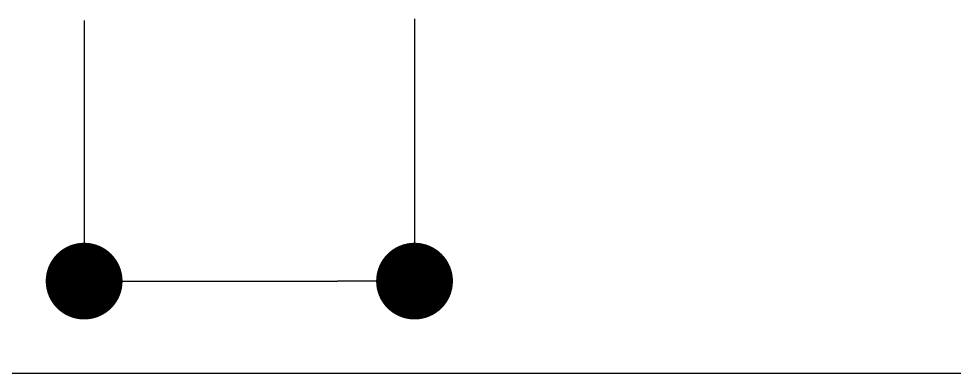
# Model space of a CAD drawing. Extents: x 89504 to 820828, y -104886 to 219894.
# Drawn here: x 814871 to 814968.4, y -103060.1 to -103023.2 of the extents above; entities that cross this region are included whole.
import ezdxf

# ---------------------------------------------------------------- set-up
doc = ezdxf.new("R2010")
doc.units = 0
doc.header["$MEASUREMENT"] = 0
doc.layers.get('0').update_dxf_attribs({"color": 3, "linetype": 'CONTINUOUS'})
doc.layers.add('寸法', color=4, linetype='CONTINUOUS')

# ---------------------------------------------------------------- blocks, each defined once
blk = doc.blocks.new('_DOT')
at = {"color": 0, "linetype": 'ByBlock', "lineweight": -2}
blk.add_line((-0.5, 0), (-1, 0), dxfattribs=at)
at = {"color": 0, "linetype": 'ByBlock', "lineweight": -2, "const_width": 0.5}
blk.add_lwpolyline([(-0.25, 0, 1), (0.25, 0, 1)], format="xyb", close=True, dxfattribs=at)

msp = doc.modelspace()

# ---------------------------------------------------------------- linework, layer by layer
at = {"layer": '寸法'}
for p, q in [((814877.84882, -103023.35843), (814877.84882, -103050.51161)), ((814912.23085, -103023.15695), (814912.23085, -103050.51161)), ((814885.84882, -103050.51161), (814904.23085, -103050.51161)), ((814801.16341, -103060.12282), (815040.57871, -103060.12282))]:
    msp.add_line(p, q, dxfattribs=at)

# ---------------------------------------------------------------- block references
at = {"layer": '寸法', "xscale": 8, "yscale": 8, "zscale": 8, "rotation": 180}
msp.add_blockref('_DOT', (814877.84882, -103050.51161), dxfattribs=at)
at = {"layer": '寸法', "xscale": 8, "yscale": 8, "zscale": 8}
msp.add_blockref('_DOT', (814912.23085, -103050.51161), dxfattribs=at)

doc.saveas('drawing.dxf')
